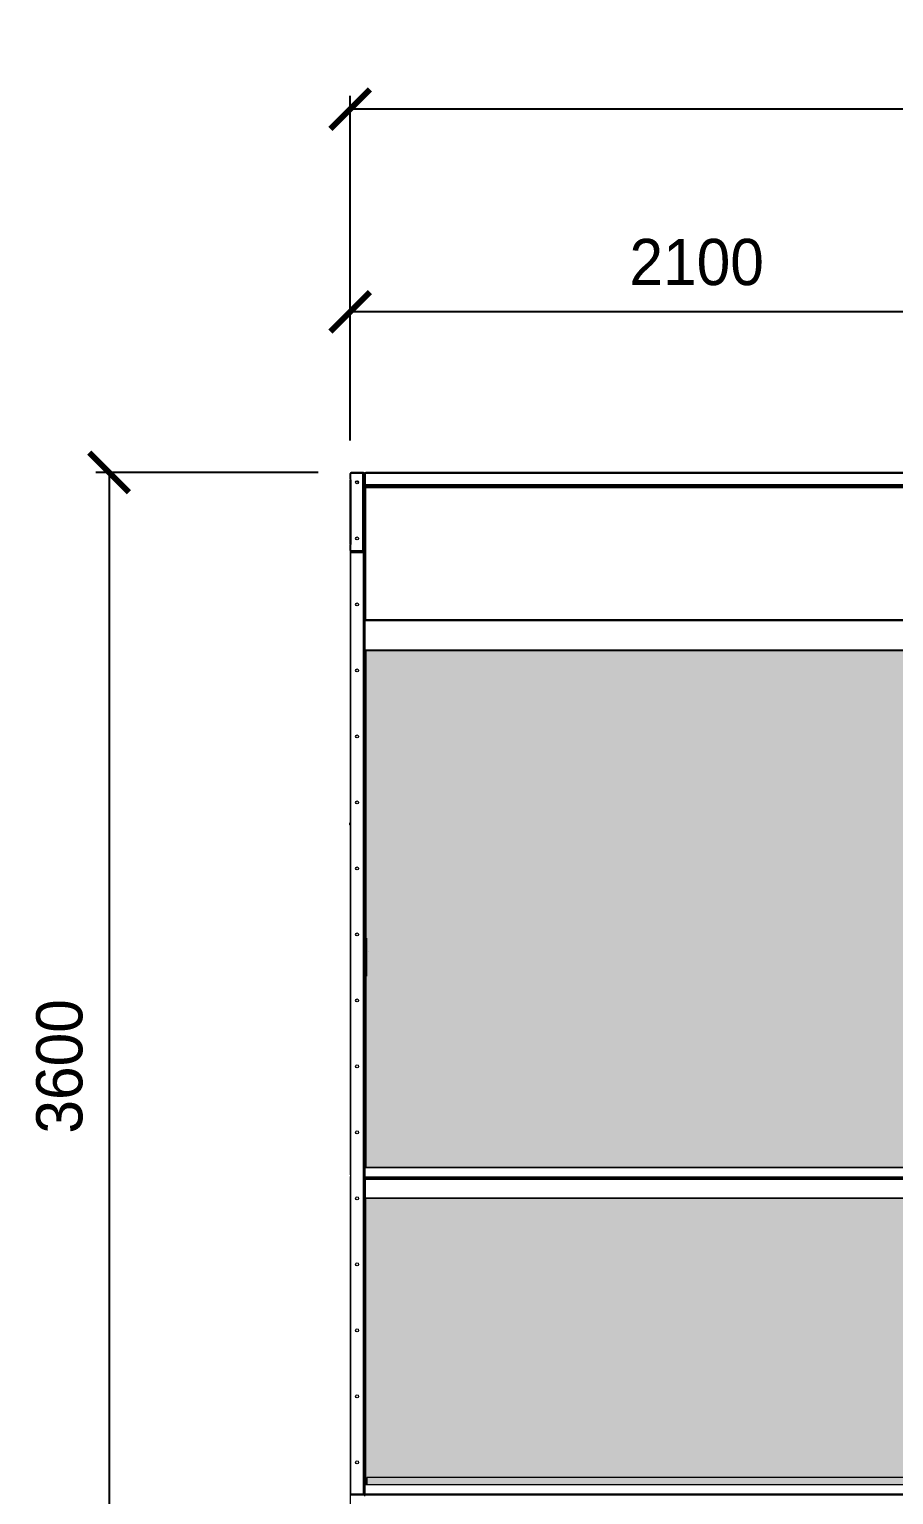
# Model space of a CAD drawing. Header units: millimetres. Extents: x 3347 to 35460, y 2813 to 25521.
# Drawn here: x 22986 to 25605, y 11122 to 15563 of the extents above; entities that cross this region are included whole.
import ezdxf

# ---------------------------------------------------------------- set-up
doc = ezdxf.new("R2010")
doc.units = ezdxf.units.MM
doc.layers.add('냉각탑_dim', color=1, linetype='Continuous')
doc.styles.add('HY울릉도L', font='')
doc.styles.get('HY울릉도L').set_extended_font_data('HY울릉도L')
doc.dimstyles.new('성지DIM', dxfattribs={"dimtxt": 3.5, "dimasz": 3, "dimexe": 1, "dimexo": 2.5, "dimgap": 2, "dimtad": 1, "dimdec": 0, "dimzin": 3, "dimdsep": 46, "dimtxsty": 'HY울릉도L', "dimblk": 'ARCHTICK', "dimcen": -2, "dimclrd": 256, "dimclre": 256, "dimclrt": 7, "dimadec": 0, "dimazin": 0, "dimtfac": 1, "dimtdec": 0, "dimtofl": 0, "dimtmove": 0, "dimatfit": 3, "dimfxl": 1, "dimtolj": 1, "dimtzin": 0, "dimlwe": -1, "dimarcsym": 0})
pattern_1 = [(0, (-385741.54, -75941.306), (57.15, 32.9955677), [38.1, -76.2]), (120, (-385741.54, -75941.306), (-57.15, 32.995568), [38.1, -76.2]), (60, (-385741.54, -75941.306), (1e-07, 65.9911357), [-76.2, 38.1])]

# ---------------------------------------------------------------- blocks, each defined once
blk = doc.blocks.new('_ArchTick')
at = {"color": 0, "linetype": 'ByBlock', "const_width": 0.15}
blk.add_lwpolyline([(-0.5, -0.5), (0.5, 0.5)], dxfattribs=at)
blk = doc.blocks.new('*D534')
at = {"layer": 'Defpoints', "color": 0, "transparency": 16777216}
for p in [(23957.9, 14707), (23957.9, 14216.9), (26057.9, 14014.3)]:
    blk.add_point(p, dxfattribs=at)
at = {"layer": '냉각탑_dim', "transparency": 16777216}
for p, q in [((23957.9, 14316.9), (23957.9, 14747)), ((26057.9, 14114.3), (26057.9, 14747))]:
    blk.add_line(p, q, dxfattribs=at)
at = {"layer": '냉각탑_dim', "lineweight": -2, "transparency": 16777216}
blk.add_line((26057.9, 14707), (23957.9, 14707), dxfattribs=at)
at = {"layer": '냉각탑_dim', "lineweight": -2, "transparency": 16777216, "xscale": 120, "yscale": 120, "zscale": 120, "rotation": 180}
blk.add_blockref('_ArchTick', (23957.9, 14707), dxfattribs=at)
at = {"layer": '냉각탑_dim', "lineweight": -2, "transparency": 16777216, "xscale": 120, "yscale": 120, "zscale": 120}
blk.add_blockref('_ArchTick', (26057.9, 14707), dxfattribs=at)
at = {"layer": '냉각탑_dim', "color": 7, "transparency": 16777216, "insert": (25007.9, 14857), "char_height": 140, "attachment_point": 5, "style": 'HY울릉도L'}
blk.add_mtext('\\A1;2100', dxfattribs=at)
blk = doc.blocks.new('*D535')
at = {"layer": 'Defpoints', "color": 0, "transparency": 16777216}
for p in [(23957.9, 15321.3), (23957.9, 14216.9), (28157.9, 14216.9)]:
    blk.add_point(p, dxfattribs=at)
at = {"layer": '냉각탑_dim', "transparency": 16777216}
for p, q in [((23957.9, 14316.9), (23957.9, 15361.3)), ((28157.9, 14316.9), (28157.9, 15361.3))]:
    blk.add_line(p, q, dxfattribs=at)
at = {"layer": '냉각탑_dim', "lineweight": -2, "transparency": 16777216}
blk.add_line((28157.9, 15321.3), (23957.9, 15321.3), dxfattribs=at)
at = {"layer": '냉각탑_dim', "lineweight": -2, "transparency": 16777216, "xscale": 120, "yscale": 120, "zscale": 120, "rotation": 180}
blk.add_blockref('_ArchTick', (23957.9, 15321.3), dxfattribs=at)
at = {"layer": '냉각탑_dim', "lineweight": -2, "transparency": 16777216, "xscale": 120, "yscale": 120, "zscale": 120}
blk.add_blockref('_ArchTick', (28157.9, 15321.3), dxfattribs=at)
at = {"layer": '냉각탑_dim', "color": 7, "transparency": 16777216, "insert": (26057.9, 15471.3), "char_height": 140, "attachment_point": 5, "style": 'HY울릉도L'}
blk.add_mtext('\\A1;4200', dxfattribs=at)
blk = doc.blocks.new('*D536')
at = {"layer": 'Defpoints', "color": 0, "transparency": 16777216}
for p in [(23961.3, 14220.3), (23227.4, 10620.3), (23961.3, 10620.3)]:
    blk.add_point(p, dxfattribs=at)
at = {"layer": '냉각탑_dim', "transparency": 16777216}
for p, q in [((23861.3, 14220.3), (23187.4, 14220.3)), ((23861.3, 10620.3), (23187.4, 10620.3))]:
    blk.add_line(p, q, dxfattribs=at)
at = {"layer": '냉각탑_dim', "lineweight": -2, "transparency": 16777216}
blk.add_line((23227.4, 14220.3), (23227.4, 10620.3), dxfattribs=at)
at = {"layer": '냉각탑_dim', "lineweight": -2, "transparency": 16777216, "xscale": 120, "yscale": 120, "zscale": 120}
for p, rotation in [((23227.4, 14220.3), 90), ((23227.4, 10620.3), 270)]:
    blk.add_blockref('_ArchTick', p, dxfattribs=dict(at, rotation=rotation))
at = {"layer": '냉각탑_dim', "color": 7, "transparency": 16777216, "insert": (23077.4, 12420.3), "char_height": 140, "attachment_point": 5, "rotation": 90, "style": 'HY울릉도L'}
blk.add_mtext('\\A1;3600', dxfattribs=at)
blk = doc.blocks.new('2')
at = {"lineweight": 20}
h = blk.add_hatch(dxfattribs=at)
h.set_pattern_fill('HONEY', scale=12)
h.set_pattern_definition(pattern_1)
h.paths.add_polyline_path([(28115.9, 12114), (28115.9, 13680.6), (24005.3, 13680.6), (24005.3, 12114)])
h = blk.add_hatch(dxfattribs=at)
h.set_pattern_fill('HONEY', scale=12)
h.set_pattern_definition(pattern_1)
h.paths.add_polyline_path([(24005.3, 12020.7), (24005.3, 11152.4), (28115.9, 11152.4), (28115.9, 12020.7)])
at = {"color": 7, "lineweight": 20, "ltscale": 0.006917}
for p, q in [((23957.9, 14200.3), (23957.9, 14216.9)), ((23957.9, 14200.3), (23957.9, 14216.9)), ((23957.9, 14000.3), (23957.9, 13983.7)), ((23957.9, 13983.7), (23957.9, 14000.3))]:
    blk.add_line(p, q, dxfattribs=at)
at = {"color": 7, "lineweight": 20, "ltscale": 0.007958}
for p, q in [((23959.9, 14198.3), (23959.9, 14217.4)), ((23959.9, 13983.2), (23959.9, 14002.3))]:
    blk.add_line(p, q, dxfattribs=at)
at = {"color": 7, "lineweight": 20, "ltscale": 0.01525}
for p, q in [((23996.5, 14217.4), (23959.9, 14217.4)), ((23959.9, 13983.2), (23996.5, 13983.2))]:
    blk.add_line(p, q, dxfattribs=at)
at = {"color": 7, "lineweight": 20, "ltscale": 0.014667}
for p, q in [((23996.5, 14220.3), (23961.3, 14220.3)), ((23961.3, 14220.3), (23996.5, 14220.3)), ((23996.5, 14218.3), (23961.3, 14218.3)), ((23961.3, 13982.3), (23996.5, 13982.3)), ((23996.5, 13982.3), (23961.3, 13982.3)), ((23961.3, 13980.3), (23996.5, 13980.3))]:
    blk.add_line(p, q, dxfattribs=at)
at = {"color": 7, "lineweight": 20, "ltscale": 0.000374085}
blk.add_line((23963.3, 14217.4), (23963.3, 14218.3), dxfattribs=at)
at = {"color": 7, "lineweight": 20, "ltscale": 0.000833263}
blk.add_line((23996.5, 14220.3), (23998.5, 14220.3), dxfattribs=at)
at = {"color": 7, "lineweight": 20, "ltscale": 0.000375}
for p, q in [((23996.5, 14217.4), (23996.5, 14218.3)), ((24003.1, 14176.6), (24003.1, 14177.5)), ((23996.5, 13983.2), (23996.5, 13982.3))]:
    blk.add_line(p, q, dxfattribs=at)
at = {"color": 7, "lineweight": 20, "ltscale": 0.001002}
for p, q in [((23998.9, 14218.3), (23996.5, 14218.3)), ((23998.9, 13982.3), (23996.5, 13982.3))]:
    blk.add_line(p, q, dxfattribs=at)
at = {"color": 7, "lineweight": 20, "ltscale": 0.097583}
blk.add_line((23996.5, 13983.2), (23996.5, 14217.4), dxfattribs=at)
at = {"color": 7, "lineweight": 20, "ltscale": 0.000448698}
for p, q in [((23999.3, 14218.9), (23998.4, 14218.3)), ((23999.3, 13981.7), (23998.4, 13982.3))]:
    blk.add_line(p, q, dxfattribs=at)
at = {"color": 7, "lineweight": 20, "ltscale": 0.000272626}
blk.add_line((23998.5, 14220.3), (23998.5, 14219.6), dxfattribs=at)
at = {"color": 7, "lineweight": 20, "ltscale": 0.000736965}
blk.add_line((24001.3, 14218.6), (23999.5, 14218.6), dxfattribs=at)
at = {"color": 7, "lineweight": 20, "ltscale": 8.05106e-06}
blk.add_line((23999.9, 14216.9), (23999.9, 14216.9), dxfattribs=at)
blk.add_line((23999.9, 14216.9), (23999.9, 14216.9), dxfattribs=at)
at = {"color": 7, "lineweight": 20, "ltscale": 0.097167}
blk.add_line((23999.9, 13983.7), (23999.9, 14216.9), dxfattribs=at)
at = {"color": 7, "lineweight": 20, "ltscale": 0.000414935}
for p, q in [((24000.9, 14219.3), (24000.2, 14218.6)), ((24003.6, 14218.6), (24002.9, 14219.3))]:
    blk.add_line(p, q, dxfattribs=at)
at = {"color": 7, "lineweight": 20, "ltscale": 0.000125672}
blk.add_line((24002.2, 14218.3), (24001.9, 14218.3), dxfattribs=at)
at = {"color": 7, "lineweight": 20, "ltscale": 0.00012559}
blk.add_line((24002.2, 14218.3), (24001.9, 14218.3), dxfattribs=at)
at = {"color": 7, "lineweight": 20, "ltscale": 0.000562231}
blk.add_line((24001.9, 14217), (24001.9, 14218.3), dxfattribs=at)
at = {"color": 7, "lineweight": 20, "ltscale": 0.013833}
for p, q in [((24001.9, 14216.9), (24001.9, 14183.7)), ((24003.6, 14216.9), (24003.6, 14183.7))]:
    blk.add_line(p, q, dxfattribs=at)
at = {"color": 7, "lineweight": 20, "ltscale": 0.000708333}
for p, q in [((24003.6, 14216.9), (24001.9, 14216.9)), ((24001.9, 14176.6), (24001.9, 14174.9)), ((24003.9, 14176.6), (24003.9, 14174.9)), ((24005.3, 12082.3), (24005.3, 12080.6)), ((24031.9, 12080.6), (24031.9, 12082.3)), ((25161.4, 12080.6), (25161.4, 12082.3)), ((25164.8, 12080.6), (25164.8, 12082.3)), ((25183, 12080.6), (25183, 12082.3)), ((25186.4, 12080.6), (25186.4, 12082.3))]:
    blk.add_line(p, q, dxfattribs=at)
at = {"color": 7, "lineweight": 20, "ltscale": 0.001131}
blk.add_line((24003.6, 14216.9), (24003.6, 14219.6), dxfattribs=at)
at = {"color": 7, "lineweight": 20}
for p, q in [((28112.2, 14216.9), (24003.6, 14216.9)), ((28110.5, 14220.3), (24005.3, 14220.3)), ((24003.6, 14183.7), (28112.2, 14183.7)), ((24003.6, 14180.3), (28112.2, 14180.3)), ((24005.3, 14178.3), (28110.5, 14178.3)), ((24005.3, 14174.9), (28110.5, 14174.9)), ((25551.9, 14178.7), (24213.6, 14178.7)), ((23959.1, 13976.9), (23959.1, 11123.7)), ((23997.1, 13982.3), (23997.1, 11123.7)), ((23999.9, 13983.7), (23999.9, 11125.1)), ((28115.9, 13774), (24005.3, 13774)), ((28115.9, 13770.7), (24005.3, 13770.7)), ((23997.1, 13680.6), (28115.9, 13680.6)), ((23999.9, 13683.1), (28115.9, 13683.1)), ((24003.3, 12085.3), (28112.5, 12085.3)), ((26772.3, 12112.4), (24003.5, 12112.4)), ((24004.7, 12082.3), (28111.1, 12082.3)), ((24004.7, 12080.6), (28111.1, 12080.6)), ((26772.3, 12114), (24007.9, 12114)), ((24003.3, 12078), (28112.5, 12078)), ((24003.3, 12020.7), (28112.5, 12020.7)), ((24003.3, 12020.6), (28112.5, 12020.6)), ((28112.5, 12020.5), (24003.3, 12020.5)), ((26772.3, 11152.4), (24003.5, 11152.4)), ((26772.3, 11174), (24007.9, 11174)), ((24003.3, 11125.3), (28112.5, 11125.3)), ((24004.7, 11122.3), (28111.1, 11122.3))]:
    blk.add_line(p, q, dxfattribs=at)
at = {"color": 7, "lineweight": 20, "ltscale": 4.99865e-05}
blk.add_line((24005.2, 14220.3), (24005.3, 14220.3), dxfattribs=at)
at = {"color": 7, "lineweight": 20, "ltscale": 1.75167e-05}
blk.add_line((24005.3, 14220.3), (24005.3, 14220.3), dxfattribs=at)
at = {"color": 7, "lineweight": 20, "ltscale": 1.55221e-05}
blk.add_line((24005.3, 14220.3), (24005.3, 14220.3), dxfattribs=at)
at = {"color": 7, "lineweight": 20, "ltscale": 4.33485e-05}
blk.add_line((24007.2, 14220.3), (24007.3, 14220.3), dxfattribs=at)
at = {"color": 7, "lineweight": 20, "ltscale": 4.06755e-05}
blk.add_line((24007.2, 14220.3), (24007.3, 14220.3), dxfattribs=at)
at = {"color": 7, "lineweight": 20, "ltscale": 3.95576e-05}
blk.add_line((24007.2, 14220.3), (24007.3, 14220.3), dxfattribs=at)
at = {"color": 7, "lineweight": 20, "ltscale": 3.00579e-05}
blk.add_line((24007.3, 14220.3), (24007.3, 14220.3), dxfattribs=at)
at = {"color": 7, "lineweight": 20, "ltscale": 1.78003e-05}
blk.add_line((24007.3, 14220.3), (24007.3, 14220.3), dxfattribs=at)
at = {"color": 7, "lineweight": 20, "ltscale": 1.24791e-05}
blk.add_line((24007.3, 14220.3), (24007.3, 14220.3), dxfattribs=at)
at = {"color": 7, "lineweight": 20, "ltscale": 2.871e-05}
blk.add_line((24007.3, 14220.3), (24007.3, 14220.3), dxfattribs=at)
at = {"color": 7, "lineweight": 20, "ltscale": 0.000833333}
for p, q in [((23957.9, 14200.3), (23959.9, 14200.3)), ((23957.9, 14198.3), (23959.9, 14198.3)), ((24001.9, 14176.6), (24003.9, 14176.6)), ((24001.9, 14174.9), (24003.9, 14174.9)), ((23957.9, 14000.3), (23959.9, 14000.3)), ((23957.9, 14000.3), (23959.9, 14000.3)), ((24003.9, 12739.6), (24001.9, 12739.6)), ((24003.9, 12738), (24001.9, 12738))]:
    blk.add_line(p, q, dxfattribs=at)
at = {"color": 7, "lineweight": 20, "ltscale": 0.081667}
for p, q in [((23957.9, 14002.3), (23957.9, 14198.3)), ((23961.3, 14002.3), (23961.3, 14198.3))]:
    blk.add_line(p, q, dxfattribs=at)
at = {"color": 7, "lineweight": 20, "ltscale": 0.000583333}
for p, q in [((23961.3, 14198.3), (23959.9, 14198.3)), ((23959.9, 14002.3), (23961.3, 14002.3)), ((24001.9, 12085.1), (24003.3, 12085.1)), ((24001.9, 12077.8), (24003.3, 12077.8)), ((23959.5, 11122.3), (23959.5, 11123.7)), ((23997.1, 11122.3), (23997.1, 11123.7)), ((24001.9, 11125.1), (24003.3, 11125.1))]:
    blk.add_line(p, q, dxfattribs=at)
at = {"color": 7, "lineweight": 20, "ltscale": 0.000833337}
blk.add_line((24001.9, 14174.9), (23999.9, 14174.9), dxfattribs=at)
at = {"color": 7, "lineweight": 20, "ltscale": 0.053167}
blk.add_line((23999.9, 14174.9), (23999.9, 14047.3), dxfattribs=at)
at = {"color": 7, "lineweight": 20, "ltscale": 0.000561904}
blk.add_line((24001.9, 14182.3), (24001.9, 14183.6), dxfattribs=at)
at = {"color": 7, "lineweight": 20, "ltscale": 0.000125435}
blk.add_line((24002.2, 14182.3), (24001.9, 14182.3), dxfattribs=at)
at = {"color": 7, "lineweight": 20, "ltscale": 0.002375}
blk.add_line((24001.9, 14176.6), (24001.9, 14182.3), dxfattribs=at)
at = {"color": 7, "lineweight": 20, "ltscale": 0.000707554}
blk.add_line((24001.9, 14180.3), (24003.6, 14180.3), dxfattribs=at)
at = {"color": 7, "lineweight": 20, "ltscale": 0.000707705}
blk.add_line((24001.9, 14178.3), (24003.6, 14178.3), dxfattribs=at)
at = {"color": 7, "lineweight": 20, "ltscale": 0.142705}
for p, q in [((24001.9, 13832.4), (24001.9, 14174.9)), ((24005.3, 13770.7), (24005.3, 14174.9))]:
    blk.add_line(p, q, dxfattribs=at)
at = {"color": 7, "lineweight": 20, "ltscale": 0.001417}
for p, q in [((24005.3, 14174.9), (24001.9, 14174.9)), ((24003.6, 14183.7), (24003.6, 14180.3)), ((24005.3, 14174.9), (24005.3, 14178.3)), ((23957.9, 14002.3), (23961.3, 14002.3))]:
    blk.add_line(p, q, dxfattribs=at)
at = {"color": 7, "lineweight": 20, "ltscale": 0.00075}
blk.add_line((24004.9, 14177.5), (24003.1, 14177.5), dxfattribs=at)
at = {"color": 7, "lineweight": 20, "ltscale": 5.91962e-05}
blk.add_line((24003.4, 14177.5), (24003.3, 14177.6), dxfattribs=at)
at = {"color": 7, "lineweight": 20, "ltscale": 0.000832499}
blk.add_line((24003.6, 14180.3), (24003.6, 14178.3), dxfattribs=at)
at = {"color": 7, "lineweight": 20, "ltscale": 0.000333342}
blk.add_line((24003.6, 14178.3), (24003.6, 14177.5), dxfattribs=at)
at = {"color": 7, "lineweight": 20, "ltscale": 0.000708193}
blk.add_line((24003.6, 14178.3), (24005.3, 14178.3), dxfattribs=at)
at = {"color": 7, "lineweight": 20, "ltscale": 0.000166667}
blk.add_line((24005.3, 14177.5), (24004.9, 14177.5), dxfattribs=at)
at = {"color": 7, "lineweight": 20, "ltscale": 5.54767e-06}
blk.add_line((24005.3, 14178.3), (24005.3, 14178.3), dxfattribs=at)
at = {"color": 7, "lineweight": 20, "ltscale": 1.09406e-05}
blk.add_line((24005.3, 14178.3), (24005.3, 14178.3), dxfattribs=at)
at = {"color": 7, "lineweight": 20, "ltscale": 0.00067235}
blk.add_line((24038.5, 14178.7), (24038.5, 14180.3), dxfattribs=at)
at = {"color": 7, "lineweight": 20, "ltscale": 0.043924}
blk.add_line((24144, 14178.7), (24038.5, 14178.7), dxfattribs=at)
at = {"color": 7, "lineweight": 20, "ltscale": 0.000160787}
blk.add_line((24038.5, 14178.3), (24038.5, 14178.7), dxfattribs=at)
at = {"color": 7, "lineweight": 20, "ltscale": 0.001149}
for p, q in [((24142.4, 14180.3), (24144.3, 14178.3)), ((24149.6, 14180.3), (24151.5, 14178.3)), ((24165, 14178.3), (24163.1, 14180.3)), ((24190.7, 14180.3), (24192.6, 14178.3)), ((24206.1, 14178.3), (24204.2, 14180.3)), ((24213.3, 14178.3), (24211.4, 14180.3)), ((24213.9, 14178.3), (24212, 14180.3))]:
    blk.add_line(p, q, dxfattribs=at)
at = {"color": 7, "lineweight": 20, "ltscale": 5.44556e-06}
blk.add_line((24875.6, 14178.3), (24875.5, 14178.3), dxfattribs=at)
at = {"color": 7, "lineweight": 20, "ltscale": 9.52934e-06}
blk.add_line((24875.6, 14178.3), (24875.5, 14178.3), dxfattribs=at)
at = {"color": 7, "lineweight": 20, "ltscale": 5.46643e-06}
blk.add_line((24883.8, 14178.3), (24883.8, 14178.3), dxfattribs=at)
at = {"color": 7, "lineweight": 20, "ltscale": 9.52935e-06}
blk.add_line((24883.8, 14178.3), (24883.8, 14178.3), dxfattribs=at)
at = {"color": 7, "lineweight": 20, "ltscale": 0.00083348}
blk.add_line((25551.9, 14178.3), (25551.9, 14180.3), dxfattribs=at)
at = {"color": 7, "lineweight": 20, "ltscale": 0.000833201}
blk.add_line((23999.9, 14047.3), (24001.9, 14047.3), dxfattribs=at)
at = {"color": 7, "lineweight": 20, "ltscale": 0.403744}
blk.add_line((24001.9, 14048.5), (24001.9, 12739.6), dxfattribs=at)
at = {"color": 7, "lineweight": 20, "ltscale": 0.352083}
blk.add_line((23957.9, 14002.3), (23957.9, 13157.3), dxfattribs=at)
at = {"color": 7, "lineweight": 20, "ltscale": 0.000500046}
for p, q in [((23959.1, 13976.9), (23957.9, 13976.9)), ((23959.1, 11123.7), (23957.9, 11123.7))]:
    blk.add_line(p, q, dxfattribs=at)
at = {"color": 7, "lineweight": 20, "ltscale": 0.015833}
for p, q in [((23997.1, 13976.9), (23959.1, 13976.9)), ((23997.1, 11123.7), (23959.1, 11123.7))]:
    blk.add_line(p, q, dxfattribs=at)
at = {"color": 7, "lineweight": 20, "ltscale": 0.015667}
for p, q in [((23959.5, 13978.3), (23997.1, 13978.3)), ((23959.5, 11122.3), (23997.1, 11122.3))]:
    blk.add_line(p, q, dxfattribs=at)
at = {"color": 7, "lineweight": 20, "ltscale": 0.000583334}
for p, q in [((23959.5, 13978.3), (23959.5, 13976.9)), ((23997.1, 13978.3), (23997.1, 13976.9))]:
    blk.add_line(p, q, dxfattribs=at)
at = {"color": 7, "lineweight": 20, "ltscale": 0.000957772}
blk.add_line((23959.9, 13978.3), (23959.9, 13980.6), dxfattribs=at)
at = {"color": 7, "lineweight": 20, "ltscale": 0.000375915}
blk.add_line((23963.3, 13982.3), (23963.3, 13983.2), dxfattribs=at)
at = {"color": 7, "lineweight": 20, "ltscale": 0.000832784}
blk.add_line((23963.3, 13978.3), (23963.3, 13980.3), dxfattribs=at)
at = {"color": 7, "lineweight": 20, "ltscale": 0.000912135}
for p, q in [((23997.1, 13976.9), (23999.3, 13976.9)), ((23999.3, 11123.7), (23997.1, 11123.7))]:
    blk.add_line(p, q, dxfattribs=at)
at = {"color": 7, "lineweight": 20, "ltscale": 0.001261}
blk.add_line((23998.5, 13977.9), (23998.5, 13981), dxfattribs=at)
at = {"color": 7, "lineweight": 20, "ltscale": 0.000341711}
for p, q in [((23999.1, 13977.5), (23998.5, 13976.9)), ((24002.8, 12083.1), (24003.3, 12083.7)), ((24002.8, 12079.8), (24003.3, 12079.2)), ((23999.1, 11123.1), (23998.5, 11123.7)), ((24002.8, 11123.1), (24003.3, 11123.7))]:
    blk.add_line(p, q, dxfattribs=at)
at = {"color": 7, "lineweight": 20, "ltscale": 1.56939e-05}
blk.add_line((23999.9, 13983.7), (23999.9, 13983.7), dxfattribs=at)
at = {"color": 7, "lineweight": 20, "ltscale": 8.33834e-06}
blk.add_line((23999.9, 13983.7), (23999.9, 13983.7), dxfattribs=at)
at = {"color": 7, "lineweight": 20, "ltscale": 3.11303e-05}
blk.add_line((23999.9, 13975.6), (23999.9, 13975.5), dxfattribs=at)
at = {"color": 7, "lineweight": 20, "ltscale": 3.11304e-05}
blk.add_line((23999.9, 13975.6), (23999.9, 13975.5), dxfattribs=at)
at = {"color": 7, "lineweight": 20, "ltscale": 8.83136e-06}
blk.add_line((23999.9, 13975.5), (23999.9, 13975.5), dxfattribs=at)
at = {"color": 7, "lineweight": 20, "ltscale": 8.87683e-06}
blk.add_line((23999.9, 13975.5), (23999.9, 13975.5), dxfattribs=at)
at = {"color": 7, "lineweight": 20, "ltscale": 1.44681e-05}
blk.add_line((23999.9, 13975.5), (23999.9, 13975.5), dxfattribs=at)
at = {"color": 7, "lineweight": 20, "ltscale": 0.392019}
blk.add_line((24003.9, 13683.1), (24003.9, 12739.6), dxfattribs=at)
at = {"color": 7, "lineweight": 20, "ltscale": 0.363192}
blk.add_line((24005.3, 13683.1), (24005.3, 12808.8), dxfattribs=at)
at = {"color": 7, "lineweight": 20, "ltscale": 0.002167}
for p, q in [((23956.3, 13157.3), (23956.3, 13152.1)), ((24007.4, 12763.6), (24007.4, 12768.8)), ((24007.4, 12739), (24007.4, 12733.8))]:
    blk.add_line(p, q, dxfattribs=at)
at = {"color": 7, "lineweight": 20, "ltscale": 0.000666667}
for p, q in [((23957.9, 13157.3), (23956.3, 13157.3)), ((23957.9, 13152.1), (23956.3, 13152.1)), ((24001.9, 12114.3), (24003.5, 12114.3))]:
    blk.add_line(p, q, dxfattribs=at)
at = {"color": 7, "lineweight": 20, "ltscale": 0.441833}
blk.add_line((23957.9, 13152.1), (23957.9, 12091.7), dxfattribs=at)
at = {"color": 7, "lineweight": 20, "ltscale": 0.047917}
for p, q in [((24004.2, 12808.8), (24004.2, 12693.8)), ((24007.4, 12808.8), (24007.4, 12693.8))]:
    blk.add_line(p, q, dxfattribs=at)
at = {"color": 7, "lineweight": 20, "ltscale": 0.001333}
for p, q in [((24004.2, 12808.8), (24007.4, 12808.8)), ((24004.2, 12693.8), (24007.4, 12693.8))]:
    blk.add_line(p, q, dxfattribs=at)
at = {"color": 7, "lineweight": 20, "ltscale": 0.01025}
blk.add_line((24007.4, 12763.6), (24007.4, 12739), dxfattribs=at)
at = {"color": 7, "lineweight": 20, "ltscale": 0.000658263}
blk.add_line((24001.9, 12739.6), (24001.9, 12738), dxfattribs=at)
at = {"color": 7, "lineweight": 20, "ltscale": 0.259889}
blk.add_line((24001.9, 12114.3), (24001.9, 12738), dxfattribs=at)
at = {"color": 7, "lineweight": 20, "ltscale": 0.001329}
blk.add_line((24003.9, 12739.6), (24003.9, 12736.4), dxfattribs=at)
at = {"color": 7, "lineweight": 20, "ltscale": 0.260664}
blk.add_line((24003.9, 12112.4), (24003.9, 12738), dxfattribs=at)
at = {"color": 7, "lineweight": 20, "ltscale": 0.242234}
blk.add_line((24005.3, 12693.8), (24005.3, 12112.4), dxfattribs=at)
at = {"color": 7, "lineweight": 20, "ltscale": 0.44375}
blk.add_line((23957.9, 12086.5), (23957.9, 11021.5), dxfattribs=at)
at = {"color": 7, "lineweight": 20, "ltscale": 0.012167}
for p, q in [((24001.9, 12085.1), (24001.9, 12114.3)), ((24001.9, 12048.6), (24001.9, 12077.8)), ((24001.9, 11125.1), (24001.9, 11154.3))]:
    blk.add_line(p, q, dxfattribs=at)
at = {"color": 7, "lineweight": 20, "ltscale": 0.003004}
blk.add_line((24001.9, 12077.8), (24001.9, 12085.1), dxfattribs=at)
at = {"color": 7, "lineweight": 20, "ltscale": 0.01129}
for p, q in [((24003.3, 12085.3), (24003.3, 12112.4)), ((24003.3, 11125.3), (24003.3, 11152.4))]:
    blk.add_line(p, q, dxfattribs=at)
at = {"color": 7, "lineweight": 20, "ltscale": 0.000967409}
for p, q in [((24003.3, 12083), (24003.3, 12085.3)), ((24003.3, 11123), (24003.3, 11125.3))]:
    blk.add_line(p, q, dxfattribs=at)
at = {"color": 7, "lineweight": 20, "ltscale": 0.000849957}
blk.add_line((24003.3, 12080.1), (24003.3, 12078), dxfattribs=at)
at = {"color": 7, "lineweight": 20, "ltscale": 0.000805508}
blk.add_line((24003.9, 12080.5), (24003.9, 12082.4), dxfattribs=at)
at = {"color": 7, "lineweight": 20, "ltscale": 4.78227e-06}
blk.add_line((24004.7, 12080.6), (24004.7, 12080.6), dxfattribs=at)
at = {"color": 7, "lineweight": 20, "ltscale": 0.000666714}
blk.add_line((24007.9, 12114), (24007.9, 12112.4), dxfattribs=at)
at = {"color": 7, "lineweight": 20, "ltscale": 0.001029}
for p, q in [((25275.7, 12082.3), (25273.9, 12080.6)), ((25339.9, 12080.6), (25341.6, 12082.3)), ((25347.4, 12080.6), (25349.2, 12082.3))]:
    blk.add_line(p, q, dxfattribs=at)
at = {"color": 7, "lineweight": 20, "ltscale": 0.001028}
for p, q in [((25276.6, 12082.3), (25274.8, 12080.6)), ((25284.1, 12082.3), (25282.4, 12080.6)), ((25296.6, 12080.6), (25298.4, 12082.3)), ((25327.4, 12082.3), (25325.6, 12080.6))]:
    blk.add_line(p, q, dxfattribs=at)
at = {"color": 7, "lineweight": 20, "ltscale": 0.372625}
blk.add_line((24001.9, 11154.3), (24001.9, 12048.6), dxfattribs=at)
at = {"color": 7, "lineweight": 20, "ltscale": 0.000583332}
blk.add_line((24001.9, 12048.6), (24003.3, 12048.6), dxfattribs=at)
at = {"color": 7, "lineweight": 20, "ltscale": 0.023877}
blk.add_line((24003.3, 12078), (24003.3, 12020.7), dxfattribs=at)
at = {"color": 7, "lineweight": 20, "ltscale": 5.81038e-05}
blk.add_line((24003.3, 12020.5), (24003.3, 12020.7), dxfattribs=at)
at = {"color": 7, "lineweight": 20, "ltscale": 0.009}
blk.add_line((24007.9, 11174), (24007.9, 11152.4), dxfattribs=at)
at = {"color": 7, "lineweight": 20, "ltscale": 0.00126}
blk.add_line((23998.5, 11119.7), (23998.5, 11122.7), dxfattribs=at)
at = {"color": 7, "lineweight": 20, "ltscale": 1.84442e-05}
blk.add_line((23999.9, 11125.1), (23999.9, 11125.1), dxfattribs=at)
at = {"color": 7, "lineweight": 20, "ltscale": 1.85381e-05}
blk.add_line((23999.9, 11125.1), (23999.9, 11125.1), dxfattribs=at)
at = {"color": 7, "lineweight": 20, "ltscale": 2.99318e-05}
blk.add_line((23999.9, 11125), (23999.9, 11125.1), dxfattribs=at)
blk.add_line((23999.9, 11125), (23999.9, 11125.1), dxfattribs=at)
at = {"color": 7, "lineweight": 20, "ltscale": 1.47704e-05}
blk.add_line((23999.9, 11125.1), (23999.9, 11125.1), dxfattribs=at)
at = {"color": 7, "lineweight": 20, "ltscale": 0.002815}
blk.add_line((24001.9, 11118.3), (24001.9, 11125.1), dxfattribs=at)
at = {"color": 7, "lineweight": 20, "ltscale": 0.000881921}
blk.add_line((24003.9, 11120.3), (24003.9, 11122.4), dxfattribs=at)
at = {"color": 0, "lineweight": 20, "elevation": 0}
for points in [[(24005.3, 13680.6), (28115.9, 13680.6), (28115.9, 12114), (24005.3, 12114)], [(24005.3, 12020.7), (28115.9, 12020.7), (28115.9, 11152.4), (24005.3, 11152.4)]]:
    blk.add_lwpolyline(points, close=True, dxfattribs=at)
at = {"color": 7, "lineweight": 20}
for centre in [(23978.9, 14190.3), (23978.9, 14020.3), (23978.9, 13820.3), (23978.9, 13620.3), (23978.9, 13420.3), (23978.9, 13220.3), (23978.9, 13020.3), (23978.9, 12820.3), (23978.9, 12620.3), (23978.9, 12420.3), (23978.9, 12220.3), (23978.9, 12020.3), (23978.9, 11820.3), (23978.9, 11620.3), (23978.9, 11420.3), (23978.9, 11220.3)]:
    blk.add_circle(centre, 4.5, dxfattribs=at)
for centre, radius, start, end in [((23961.3, 14216.9), 3.4, 90, 180), ((23961.3, 14216.9), 3.4, 90, 180), ((23961.3, 14216.9), 1.4, 90, 159.0752), ((23996.5, 14216.9), 3.4, 37.0589, 90), ((23996.5, 14216.9), 3.4, 0, 90), ((23998.5, 14216.9), 3.4, 0.7421, 90), ((24005.3, 14216.9), 3.4, 90, 180), ((24875.5, 14216.9), 3.4, 89.1059, 90), ((24883.8, 14216.9), 3.4, 90, 90.8941), ((23980.9, 14196.3), 4.5, 206.2136, 296.9187), ((23980.9, 14196.3), 3, 210.8421, 292.3085), ((24005.3, 14183.7), 3.4, 180, 240), ((24005.3, 14174.9), 3.4, 130.3202, 150.009), ((24005.3, 14174.9), 3.4, 120.0016, 130.1223), ((23961.3, 13983.7), 3.4, 180, 270), ((23960.7, 13975.5), 2.8, 115.3772, 150), ((23961.3, 13983.7), 1.4, 200.9374, 270), ((23961.3, 13983.7), 1.4, 200.9249, 270), ((23996.5, 13983.7), 3.4, 270, 0), ((23997.1, 13975.5), 2.8, 0, 90), ((24012.6, 12763.6), 5.2, 90, 90.117), ((24004.7, 12085.1), 2.8, 180, 270), ((24004.7, 12077.8), 2.8, 90, 180), ((23960.7, 11125.1), 2.8, 210, 244.6228), ((23997.1, 11125.1), 2.8, 270, 0), ((24004.7, 11125.1), 2.8, 180, 270)]:
    blk.add_arc(centre, radius, start, end, dxfattribs=at)
for centre, major_axis, start_param, end_param in [((24005.3, 12736.4), (1.4, 0), 3.141593, 3.808775), ((24005.3, 12736.4), (3.4, 0), 4.287999, 4.382994), ((24005.3, 12734.9), (-3.4, 0), 5.041784, 5.136779), ((24005.3, 12734.8), (1.4, 0), 3.141593, 3.808775)]:
    blk.add_ellipse(centre, major_axis=major_axis, ratio=0.087156, start_param=start_param, end_param=end_param, dxfattribs=at)
for points, knots in [([(23998.9, 14218.3), (23999.3, 14218.1), (23999.5, 14217.8), (23999.8, 14217.6), (23999.9, 14217.3), (23999.9, 14217), (23999.9, 14217), (23999.9, 14216.9), (23999.9, 14216.9)], [0, 0, 0, 0, 0, 0, 4.644554, 4.644554, 4.644554, 5.125492, 5.125492, 5.125492, 5.125492, 5.125492, 5.125492]), ([(23999.9, 14047.3), (23999.9, 14047.4), (24000, 14047.5), (24000, 14047.6), (24000.3, 14047.8), (24000.8, 14048.1), (24001.1, 14048.2), (24001.5, 14048.4), (24001.9, 14048.5)], [0, 0, 0, 0, 0, 0, 2.034087, 2.034087, 2.034087, 5.485626, 5.485626, 5.485626, 5.485626, 5.485626, 5.485626]), ([(23998.9, 13982.3), (23999.3, 13982.5), (23999.5, 13982.8), (23999.8, 13983), (23999.9, 13983.3), (23999.9, 13983.6), (23999.9, 13983.6), (23999.9, 13983.7), (23999.9, 13983.7)], [0, 0, 0, 0, 0, 0, 4.644554, 4.644554, 4.644554, 5.125492, 5.125492, 5.125492, 5.125492, 5.125492, 5.125492])]:
    blk.add_open_spline(points, degree=5, knots=knots, dxfattribs=at)
for points in [[(24001.3, 14218.6), (24001.5, 14218.3), (24001.7, 14217.9), (24001.9, 14217.6), (24001.9, 14217.3), (24001.9, 14216.9)], [(24003.6, 14219.6), (24004, 14219.9), (24004.3, 14220.1), (24004.6, 14220.2), (24005, 14220.3), (24005.3, 14220.3)], [(23999.3, 13976.9), (23999.6, 13976.6), (23999.7, 13976.4), (23999.9, 13976.1), (23999.9, 13975.8), (23999.9, 13975.5)], [(24003.3, 12083), (24003.6, 12082.8), (24003.9, 12082.5), (24004.2, 12082.4), (24004.5, 12082.3), (24004.7, 12082.3)], [(24003.3, 12080.1), (24003.6, 12080.3), (24003.9, 12080.4), (24004.2, 12080.5), (24004.5, 12080.6), (24004.7, 12080.6)], [(23999.3, 11123.7), (23999.6, 11124), (23999.7, 11124.3), (23999.9, 11124.5), (23999.9, 11124.8), (23999.9, 11125.1)], [(24003.3, 11123), (24003.6, 11122.8), (24003.9, 11122.5), (24004.2, 11122.4), (24004.5, 11122.3), (24004.7, 11122.3)]]:
    blk.add_open_spline(points, degree=5, dxfattribs=at)

msp = doc.modelspace()

# ---------------------------------------------------------------- block references
msp.add_blockref('2', (0, 0))

# ---------------------------------------------------------------- dimensions: what is measured, and where the dimension line sits
at = {"layer": '냉각탑_dim'}
for base, p1, picture, middle in [((23957.9, 15321.3), (28157.9, 14216.9), '*D535', (26057.9, 15471.3)), ((23957.9, 14707), (26057.9, 14014.3), '*D534', (25007.9, 14857))]:
    dim = msp.add_linear_dim(base=base, p1=p1, p2=(23957.9, 14216.9), dimstyle='성지DIM', override={"dimscale": 40}, dxfattribs=at)
    dim.commit()
    dim.dimension.update_dxf_attribs({"geometry": picture, "text_midpoint": middle})
dim = msp.add_linear_dim(base=(23227.4, 10620.3), p1=(23961.3, 14220.3), p2=(23961.3, 10620.3), angle=90, dimstyle='성지DIM', override={"dimscale": 40}, dxfattribs=at)
dim.commit()
dim.dimension.update_dxf_attribs({"geometry": '*D536', "text_midpoint": (23077.4, 12420.3)})

doc.saveas('drawing.dxf')
